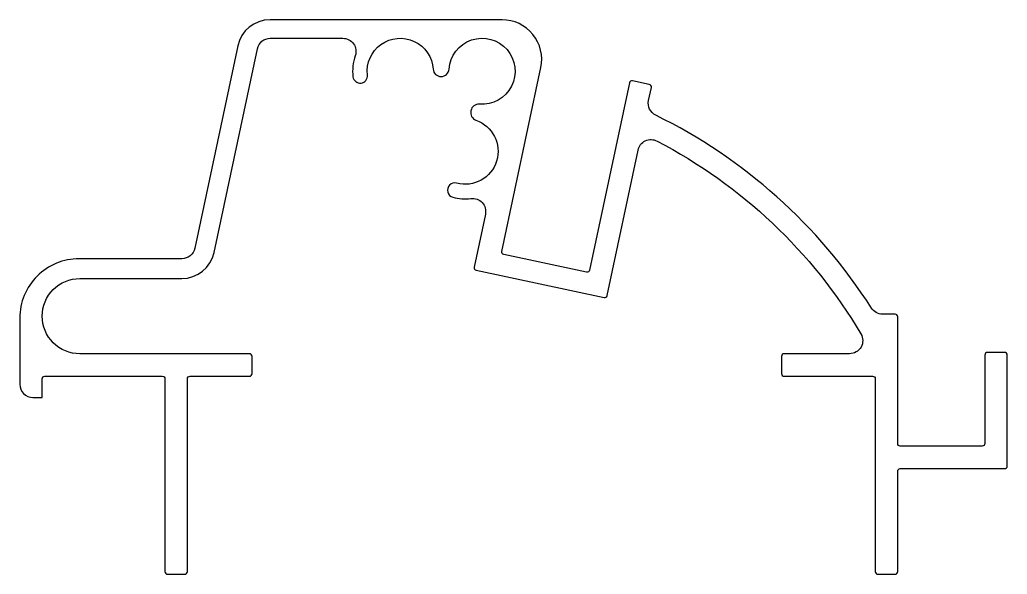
# Model space of a CAD drawing. Extents: x -3.7 to 71.1, y 228.9 to 270.9.
import ezdxf

# ---------------------------------------------------------------- set-up
doc = ezdxf.new("R2010")
doc.units = 0
doc.header["$LTSCALE"] = 15
doc.layers.get('0').update_dxf_attribs({"linetype": 'CONTINUOUS'})

msp = doc.modelspace()

# ---------------------------------------------------------------- linework, layer by layer
at = {"color": 0, "linetype": 'BYBLOCK'}
msp.add_lwpolyline([(62.751, 248.43, 0.414214), (62.551, 248.63), (61.604, 248.63, -0.256289), (60.761, 249.093, 0.137952), (44.42, 263.699, -0.343929), (43.881, 264.805), (44.092, 265.795, 0.414214), (43.938, 266.032), (42.666, 266.303, 0.414214), (42.429, 266.149), (39.414, 251.965, -0.414214), (39.177, 251.811), (32.917, 253.142, -0.414214), (32.763, 253.379), (35.723, 267.307, 0.476976), (32.789, 270.93), (15.208, 270.93, 0.354119), (12.763, 268.95), (9.505, 253.623, -0.354119), (8.527, 252.83), (0.751, 252.83, 0.414214), (-3.749, 248.33), (-3.749, 243.33, 0.414214), (-2.749, 242.33), (-2.049, 242.33), (-2.049, 243.73, -0.414214), (-1.849, 243.93), (7.051, 243.93, -0.414214), (7.251, 243.73), (7.251, 229.13, 0.414214), (7.451, 228.93), (8.751, 228.93, 0.414214), (8.951, 229.13), (8.951, 243.73, -0.414214), (9.151, 243.93), (13.651, 243.93, 0.414214), (13.851, 244.13), (13.851, 245.43, 0.414214), (13.651, 245.63), (0.801, 245.63, -0.414214), (-2.049, 248.48), (-2.049, 248.48, -0.414214), (0.801, 251.33), (8.527, 251.33, 0.354119), (10.972, 253.311), (14.251, 268.738, -0.354119), (15.23, 269.53), (20.72, 269.53, -0.515207), (21.665, 268.204, 0.11226), (21.492, 266.617, 1), (22.585, 266.744, -1.025547), (27.563, 267.192, 0.398543), (28.168, 266.63, 0.398543), (28.773, 267.192, -2.440899), (31.068, 264.538, 0.389189), (30.429, 264.04, 0.389189), (30.81, 263.324, -0.960686), (29.34, 258.549, 1), (29.058, 257.486, 0.09563), (30.42, 257.393, -0.515207), (31.52, 256.193), (30.669, 252.188, 0.414214), (30.823, 251.951), (40.507, 249.893, 0.414214), (40.744, 250.047), (43.086, 261.062, -0.495827), (44.525, 261.741, -0.139686), (59.966, 247.141, -0.58142), (59.106, 245.63), (54.151, 245.63, 0.414214), (53.951, 245.43), (53.951, 244.13, 0.414214), (54.151, 243.93), (60.851, 243.93, -0.414214), (61.051, 243.73), (61.051, 229.13, 0.414214), (61.251, 228.93), (62.551, 228.93, 0.414214), (62.751, 229.13), (62.751, 236.73, -0.414214), (62.951, 236.93), (70.851, 236.93, 0.414214), (71.051, 237.13), (71.051, 245.53, 0.414214), (70.851, 245.73), (69.551, 245.73, 0.414214), (69.351, 245.53), (69.351, 238.83, -0.414214), (69.151, 238.63), (62.951, 238.63, -0.414214), (62.751, 238.83)], format="xyb", close=True, dxfattribs=at)

doc.saveas('drawing.dxf')
